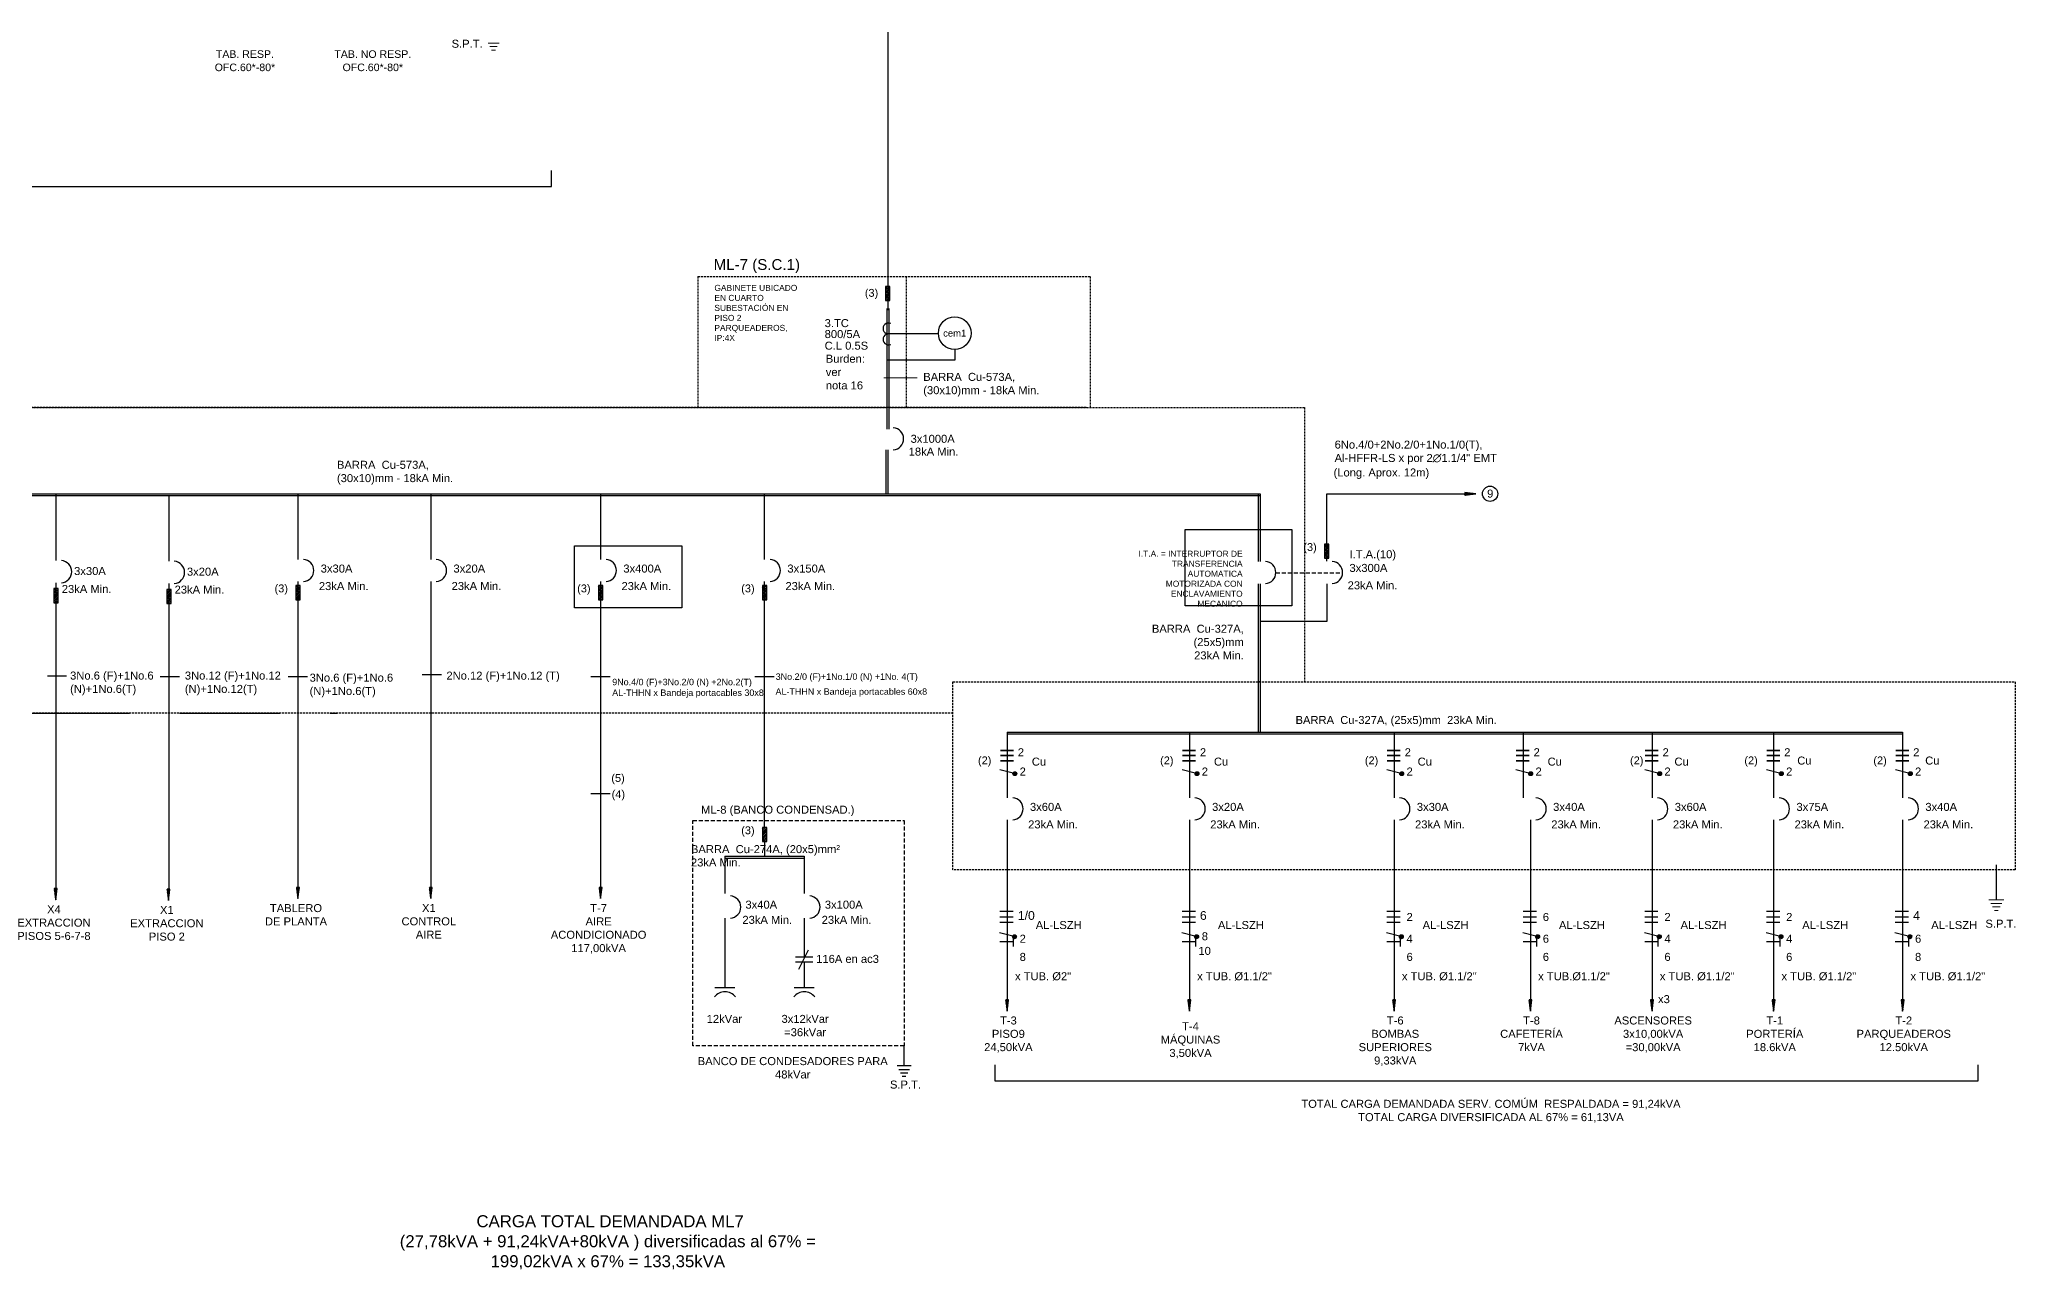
# Model space of a CAD drawing. Header units: millimetres. Extents: x 346 to 922, y -130 to 280.
# Drawn here: x 675.5 to 922.4, y -130.2 to 23.6 of the extents above; entities that cross this region are included whole.
import ezdxf
from ezdxf.enums import TextEntityAlignment as Align

# ---------------------------------------------------------------- set-up
doc = ezdxf.new("R2010")
doc.units = ezdxf.units.MM
doc.linetypes.add('DASHED', pattern=[0.75, 0.5, -0.25])
doc.linetypes.add('HIDDEN', pattern=[0.375, 0.25, -0.125])
for name, color, linetype in [('amobla', 2, 'Continuous'), ('CRUCE', 7, 'HIDDEN'), ('DIAG', 4, 'Continuous'), ('DIAG-UNI', 4, 'Continuous'), ('GAB', 3, 'Continuous'), ('RE60', 7, 'Continuous')]:
    doc.layers.add(name, color=color, linetype=linetype)
doc.layers.add('RE80', color=7, linetype='Continuous', lineweight=15)
doc.styles.add('ROMAN', font='ROMANS', dxfattribs={"width": 1.2})
doc.styles.add('ROMANS', font='arial.ttf')
doc.styles.get("Standard").update_dxf_attribs({"font": 'arial.ttf'})

# ---------------------------------------------------------------- blocks, each defined once
blk = doc.blocks.new('PIN')
at = {"layer": 'RE60'}
h = blk.add_hatch(dxfattribs=at)
h.set_pattern_fill('ANSI31', color=256, scale=0.05)
h.set_pattern_definition([(45, (-9243.939, 874.64953), (-0.1122532015, 0.1122532015), [])])
h.paths.add_polyline_path([(0.28, 2.12), (-0.26, 2.12), (-0.26, 0.36), (0.28, 0.36)])
blk.add_lwpolyline([(-0.26, 0.36), (0.28, 0.36), (0.28, 2.12), (-0.26, 2.12)], close=True, dxfattribs=at)
blk = doc.blocks.new('Fc')
at = {"layer": 'RE60'}
h = blk.add_hatch(dxfattribs=at)
h.set_pattern_fill('ANSI31', color=256, scale=0.005)
h.set_pattern_definition([(45, (-0.1667926, 0), (-0.0004419417, 0.0004419417), [])])
h.paths.add_polyline_path([(0, 0), (-0.14, -0.0175), (-0.14, 0.0175)])
blk.add_lwpolyline([(0, 0), (-0.14, 0.0175), (-0.14, -0.0175), (0, 0)], dxfattribs=at)
blk = doc.blocks.new('*X7')
at = {"color": 0}
for p, q in [((9.562, 41.32), (9.598, 41.356)), ((9.562, 41.328), (9.589, 41.356)), ((9.565, 41.314), (9.604, 41.353)), ((9.565, 41.341), (9.577, 41.353)), ((9.568, 41.308), (9.61, 41.35)), ((9.572, 41.304), (9.614, 41.346)), ((9.577, 41.3), (9.618, 41.34)), ((9.584, 41.298), (9.62, 41.334)), ((9.592, 41.297), (9.621, 41.326)), ((9.603, 41.299), (9.619, 41.315))]:
    blk.add_line(p, q, dxfattribs=at)
blk = doc.blocks.new('n')
at = {"layer": 'RE60'}
blk.add_line((-0.018, -0.074), (0.017, 0.068), dxfattribs=at)
at = {"layer": 'RE60', "color": 2}
blk.add_circle((0.027, 0.087), 0.0209, dxfattribs=at)
at = {"layer": 'RE60', "xscale": 0.699999999999959, "yscale": 0.699999999999959, "zscale": 0.699999999999959, "rotation": 346.815008815028}
blk.add_blockref('*X7', (-13.109, -26.548), dxfattribs=at)
blk = doc.blocks.new('3ANR')
at = {"layer": 'RE60', "xscale": 10.50777202072538, "yscale": 10.50777202072538, "zscale": 10.50777202072538, "rotation": 270}
blk.add_blockref('n', (0, -1.22), dxfattribs=at)
at = {"layer": 'RE60', "style": 'ROMANS'}
blk.add_text('III', height=1.513, rotation=270, dxfattribs=at).set_placement((-0.74, 1.44))
blk = doc.blocks.new('3AR')
at = {"layer": 'RE60', "xscale": 10.50777202072538, "yscale": 10.50777202072538, "zscale": 10.50777202072538, "rotation": 270}
blk.add_blockref('n', (0.05, -0.34), dxfattribs=at)
at = {"layer": 'RE60', "style": 'ROMAN', "width": 1.2}
blk.add_text('III T', height=1.513, rotation=270, dxfattribs=at).set_placement((-0.69, 2.55))

msp = doc.modelspace()

# ---------------------------------------------------------------- linework, layer by layer
at = {"layer": 'amobla'}
for points in [[(818.68, -37.65), (832, -37.65), (832, -47.19), (818.68, -47.19)], [(742.33, -39.7), (755.75, -39.7), (755.75, -47.44), (742.33, -47.44)]]:
    msp.add_lwpolyline(points, close=True, dxfattribs=at)
at = {"layer": 'CRUCE'}
for p, q in [((757.75, -6.06, 0), (806.81, -6.06, 0)), ((757.75, -6.06, 0), (757.75, -22.43, 0)), ((806.81, -6.06, 0), (806.81, -22.43, 0)), ((806.31, -22.43, 0), (524.25, -22.43, 0))]:
    msp.add_line(p, q, dxfattribs=at)
at = {"layer": 'CRUCE', "elevation": 0}
for points in [[(783.81, -6.06), (783.81, -22.43)], [(789.64, -60.61), (405.47, -60.61), (405.47, -22.43), (833.58, -22.43), (833.58, -56.72)]]:
    msp.add_lwpolyline(points, dxfattribs=at)
msp.add_lwpolyline([(789.64, -56.72), (922.4, -56.72), (922.4, -80.21), (789.64, -80.21)], close=True, dxfattribs=at)
at = {"layer": 'CRUCE', "ltscale": 50, "elevation": 0}
for points in [[(828.02, -56.72), (827.78, -56.72)], [(524.25, -60.61), (712.67, -60.61)]]:
    msp.add_lwpolyline(points, dxfattribs=at)
at = {"layer": 'DIAG', "elevation": 0}
for points in [[(766.1, -41.4), (766.1, -33.19)], [(766.1, -74.92), (766.1, -44.18)]]:
    msp.add_lwpolyline(points, dxfattribs=at)
at = {"layer": 'DIAG-UNI', "ltscale": 5}
msp.add_line((781.5, 167.66, 0), (781.5, -10.25, 0), dxfattribs=at)
at = {"layer": 'DIAG-UNI', "color": 6, "ltscale": 5}
for p, q in [((781.37, -10.04, 0), (781.37, -25.14, 0)), ((781.61, -10.04, 0), (781.61, -25.14, 0)), ((781.27, -27.72, 0), (781.27, -33.19, 0)), ((781.5, -27.72, 0), (781.5, -33.19, 0)), ((827.78, -33.19, 0), (827.78, -41.66, 0)), ((828.02, -33.19, 0), (828.02, -41.66, 0)), ((827.78, -44.44, 0), (827.78, -62.98, 0)), ((828.02, -44.44, 0), (828.02, -62.98, 0))]:
    msp.add_line(p, q, dxfattribs=at)
at = {"layer": 'DIAG-UNI'}
for p, q in [((677.54, -33.34, 0), (677.54, -41.55, 0)), ((691.64, -33.42, 0), (691.64, -41.64, 0)), ((707.79, -33.19, 0), (707.79, -41.4, 0)), ((724.38, -33.18, 0), (724.38, -41.4, 0)), ((745.61, -33.19, 0), (745.61, -41.4, 0)), ((677.54, -44.33, 0), (677.54, -82.55, 0)), ((691.64, -44.42, 0), (691.64, -82.64, 0)), ((707.79, -44.18, 0), (707.79, -82.4, 0)), ((724.38, -44.18, 0), (724.38, -82.4, 0)), ((745.61, -44.18, 0), (745.61, -82.4, 0)), ((796.42, -62.98, 0), (796.42, -71.19, 0)), ((819.19, -62.98, 0), (819.19, -71.19, 0)), ((844.78, -62.98, 0), (844.78, -71.19, 0)), ((860.89, -62.98, 0), (860.89, -71.19, 0)), ((877.01, -62.98, 0), (877.01, -71.19, 0)), ((892.21, -62.98, 0), (892.21, -71.19, 0)), ((908.33, -62.98, 0), (908.33, -71.19, 0)), ((796.42, -73.97, 0), (796.42, -96.46, 0)), ((819.19, -73.97, 0), (819.19, -96.46, 0)), ((844.78, -73.97, 0), (844.78, -96.46, 0)), ((861.81, -73.97, 0), (861.81, -96.46, 0)), ((877.01, -73.97, 0), (877.01, -96.46, 0)), ((892.21, -73.97, 0), (892.21, -96.46, 0)), ((908.33, -73.97, 0), (908.33, -96.46, 0)), ((761.15, -78.5, 0), (761.15, -83.16, 0)), ((771.06, -78.5, 0), (771.06, -83.16, 0))]:
    msp.add_line(p, q, dxfattribs=at)
at = {"layer": 'DIAG-UNI', "color": 6, "ltscale": 5, "elevation": 0}
for points in [[(429.17, -33.19), (828.02, -33.19)], [(429.34, -33.42), (828.02, -33.42)], [(796.42, -62.98), (908.33, -62.98)], [(796.42, -63.21), (908.33, -63.21)], [(761.15, -78.5), (771.06, -78.5)], [(761.15, -78.74), (771.06, -78.74)]]:
    msp.add_lwpolyline(points, dxfattribs=at)
at = {"layer": 'DIAG-UNI', "elevation": 0}
for points in [[(836.36, -41.62), (836.36, -33.2), (853.61, -33.2)], [(836.36, -44.44), (836.36, -49.15), (828.02, -49.15)], [(766.1, -76.68), (766.1, -78.5)], [(761.15, -86.25), (761.15, -94.94)], [(771.06, -86.25), (771.06, -91.1)], [(771.06, -91.71), (771.06, -94.94)]]:
    msp.add_lwpolyline(points, dxfattribs=at)
at = {"layer": 'GAB'}
msp.add_line((920.04, -83.96, 0), (920.04, -79.57, 0), dxfattribs=at)
at = {"layer": 'RE60', "ltscale": 0.07}
for p, q in [((787.83, -13.23, 0), (781.5, -13.23, 0)), ((789.86, -16.49, 0), (781.5, -16.49, 0)), ((789.86, -15.16, 0), (789.86, -16.49, 0))]:
    msp.add_line(p, q, dxfattribs=at)
at = {"layer": 'RE60'}
for p, q in [((769.98, -91.1, 0), (772.13, -91.1, 0)), ((770.4, -92.63, 0), (771.6, -90.21, 0)), ((769.98, -91.71, 0), (772.13, -91.71, 0))]:
    msp.add_line(p, q, dxfattribs=at)
at = {"layer": 'RE60', "color": 3}
for p, q in [((783.53, -104.72, 0), (783.53, -102.19, 0)), ((784.42, -104.72, 0), (782.66, -104.72, 0)), ((782.87, -105.15, 0), (784.2, -105.15, 0)), ((783.08, -105.57, 0), (783.99, -105.57, 0)), ((783.29, -106.01, 0), (783.76, -106.01, 0))]:
    msp.add_line(p, q, dxfattribs=at)
at = {"layer": 'RE60'}
msp.add_lwpolyline([(359.03, 7.2), (359.03, 5.2), (739.46, 5.2), (739.46, 7.2)], dxfattribs=at)
at = {"layer": 'RE60', "linetype": 'DASHED', "elevation": 0}
msp.add_lwpolyline([(830, -43.08), (838.34, -43.08)], dxfattribs=at)
at = {"layer": 'RE60', "elevation": 0}
for points in [[(678.87, -55.99), (676.47, -55.99)], [(692.97, -56.07), (690.57, -56.07)], [(708.99, -56.08), (706.58, -56.08)], [(725.72, -55.83), (723.31, -55.83)], [(746.81, -56.08), (744.4, -56.08)], [(767.3, -56.08), (764.9, -56.08)], [(746.81, -70.72), (744.4, -70.72)], [(762.39, -94.94), (759.9, -94.94)], [(772.3, -94.94), (769.81, -94.94)], [(794.86, -104.58), (794.86, -106.58), (917.75, -106.58), (917.75, -104.58)]]:
    msp.add_lwpolyline(points, dxfattribs=at)
at = {"layer": 'RE60', "linetype": 'DASHED', "elevation": 0}
msp.add_lwpolyline([(757.14, -74.03), (783.53, -74.03), (783.53, -102.19), (757.14, -102.19)], close=True, dxfattribs=at)
at = {"layer": 'RE60'}
msp.add_circle((789.86, -13.13, 0), 2.04, dxfattribs=at)
at = {"layer": 'RE60', "color": 3}
msp.add_circle((856.77, -33.2, 0), 0.949, dxfattribs=at)
at = {"layer": 'RE60', "ltscale": 0.07}
for centre, start, end in [((781.6, -12.54, 0), 67.3119, 261.1912), ((781.6, -13.9, 0), 98.8088, 292.6881)]:
    msp.add_arc(centre, 0.688, start, end, dxfattribs=at)
at = {"layer": 'RE60'}
for centre, radius, start, end in [((782.09, -26.33, 0), 1.39, 274.0094, 85.9906), ((678.13, -42.94, 0), 1.39, 274.0094, 85.9906), ((692.23, -43.03, 0), 1.39, 274.0094, 85.9906), ((708.38, -42.79, 0), 1.39, 274.0094, 85.9906), ((724.97, -42.79, 0), 1.39, 274.0094, 85.9906), ((746.2, -42.79, 0), 1.39, 274.0094, 85.9906), ((766.69, -42.79, 0), 1.39, 274.0094, 85.9906), ((828.61, -43.05, 0), 1.39, 274.0094, 85.9906), ((836.95, -43.05, 0), 1.39, 274.0094, 85.9906), ((797.02, -72.58, 0), 1.39, 274.0094, 85.9906), ((819.78, -72.58, 0), 1.39, 274.0094, 85.9906), ((845.37, -72.58, 0), 1.39, 274.0094, 85.9906), ((862.4, -72.58, 0), 1.39, 274.0094, 85.9906), ((877.6, -72.58, 0), 1.39, 274.0094, 85.9906), ((892.8, -72.58, 0), 1.39, 274.0094, 85.9906), ((908.92, -72.58, 0), 1.39, 274.0094, 85.9906), ((761.74, -84.86, 0), 1.39, 274.0094, 85.9906), ((771.65, -84.86, 0), 1.39, 274.0094, 85.9906), ((761.15, -97.07, 0), 1.63, 36.4463, 143.5537), ((771.06, -97.07, 0), 1.63, 36.4463, 143.5537)]:
    msp.add_arc(centre, radius, start, end, dxfattribs=at)
at = {"layer": 'RE80', "color": 3}
for p, q in [((731.54, 23.14), (732.92, 23.14)), ((731.75, 22.7), (732.69, 22.7)), ((731.97, 22.25), (732.46, 22.25)), ((919.36, -84.41, 0), (920.74, -84.41, 0)), ((919.58, -84.85, 0), (920.52, -84.85, 0)), ((919.8, -85.31, 0), (920.28, -85.31, 0))]:
    msp.add_line(p, q, dxfattribs=at)
at = {"layer": 'RE80'}
msp.add_line((785.19, -18.69), (781.02, -18.69), dxfattribs=at)
at = {"layer": 'RE80', "color": 3, "elevation": 0}
msp.add_lwpolyline([(920.96, -83.96), (919.12, -83.96)], dxfattribs=at)

# ---------------------------------------------------------------- block references
at = {"layer": 'RE60', "rotation": 180}
for p in [(781.51, -6.94, 0), (836.37, -39.15, 0), (677.56, -44.7, 0), (691.66, -44.79, 0), (707.8, -44.32, 0), (745.61, -44.32, 0), (766.11, -44.32, 0), (766.11, -74.56, 0)]:
    msp.add_blockref('PIN', p, dxfattribs=at)
at = {"layer": 'RE60'}
for name, p, xscale, yscale, zscale in [('Fc', (855.01, -33.2, 0), 10, 10, 10), ('3ANR', (796.37, -66.54, 0), 1.099999999998543, 1.099999999998543, 1.099999999998543), ('3ANR', (819.13, -66.54, 0), 1.099999999998543, 1.099999999998543, 1.099999999998543), ('3ANR', (844.72, -66.54, 0), 1.099999999998543, 1.099999999998543, 1.099999999998543), ('3ANR', (860.84, -66.54, 0), 1.099999999998543, 1.099999999998543, 1.099999999998543), ('3ANR', (876.96, -66.54, 0), 1.099999999998543, 1.099999999998543, 1.099999999998543), ('3ANR', (892.16, -66.54, 0), 1.099999999998543, 1.099999999998543, 1.099999999998543), ('3ANR', (908.28, -66.54, 0), 1.099999999998543, 1.099999999998543, 1.099999999998543), ('3AR', (796.27, -87.89, 0), 1.099999999998543, 1.099999999998543, 1.099999999998543), ('3AR', (819.03, -87.89, 0), 1.099999999998543, 1.099999999998543, 1.099999999998543), ('3AR', (844.62, -87.89, 0), 1.099999999998543, 1.099999999998543, 1.099999999998543), ('3AR', (861.65, -87.89, 0), 1.099999999998543, 1.099999999998543, 1.099999999998543), ('3AR', (876.85, -87.89, 0), 1.099999999998543, 1.099999999998543, 1.099999999998543), ('3AR', (892.06, -87.89, 0), 1.099999999998543, 1.099999999998543, 1.099999999998543), ('3AR', (908.17, -87.89, 0), 1.099999999998543, 1.099999999998543, 1.099999999998543)]:
    msp.add_blockref(name, p, dxfattribs=dict(at, xscale=xscale, yscale=yscale, zscale=zscale))
at = {"layer": 'RE60', "xscale": 10, "yscale": 10, "zscale": 10, "rotation": 270}
for p in [(677.51, -83.95, 0), (691.61, -84.04, 0), (707.79, -83.8, 0), (724.38, -83.8, 0), (745.61, -83.8, 0), (796.42, -97.86, 0), (819.19, -97.86, 0), (844.78, -97.86, 0), (861.81, -97.86, 0), (877.01, -97.86, 0), (892.21, -97.86, 0), (908.33, -97.86, 0)]:
    msp.add_blockref('Fc', p, dxfattribs=at)

# ---------------------------------------------------------------- texts
at = {"layer": 'RE60', "color": 4, "ltscale": 0.07}
for s, height, p in [('ML-7 (S.C.1)', 1.35, (759.74, -5.22, 0)), ('ML-8 (BANCO CONDENSAD.)', 1, (758.16, -73.19, 0))]:
    msp.add_text(s, height=height, dxfattribs=at).set_placement(p)
at = {"layer": 'RE60', "ltscale": 0.07}
for s, p in [('3.TC', (773.61, -12.37, 0)), ('800/5A', (773.61, -13.74, 0)), ('C.L 0.5S', (773.61, -15.19, 0))]:
    msp.add_text(s, height=1, dxfattribs=at).set_placement(p)
at = {"layer": 'RE60', "ltscale": 0.07, "style": 'ROMANS'}
msp.add_text('cem1', height=0.843, dxfattribs=at).set_placement((789.86, -13.13, 0), align=Align.MIDDLE_CENTER)
at = {"layer": 'RE60'}
for s, height, p in [('3x1000A', 1, (784.35, -26.83, 0)), ('18kA Min.', 1, (784.11, -28.43, 0)), ('3x300A', 1, (839.2, -42.97, 0)), ('I.T.A.(10)', 1, (839.2, -41.26, 0)), ('3x30A', 1, (679.81, -43.36, 0)), ('3x20A', 1, (693.91, -43.44, 0)), ('23kA Min.', 1, (710.4, -45.24, 0)), ('3x30A', 1, (710.63, -43.05, 0)), ('23kA Min.', 1, (726.99, -45.23, 0)), ('3x20A', 1, (727.22, -43.05, 0)), ('23kA Min.', 1, (748.22, -45.24, 0)), ('3x400A', 1, (748.45, -43.05, 0)), ('23kA Min.', 1, (768.71, -45.24, 0)), ('3x150A', 1, (768.95, -43.05, 0)), ('23kA Min.', 1, (838.97, -45.15, 0)), ('23kA Min.', 1, (678.27, -45.6, 0)), ('23kA Min.', 1, (692.37, -45.68, 0)), ('2', 1, (797.75, -66.01, 0)), ('Cu', 1, (799.5, -67.18, 0)), ('2', 1, (820.51, -66.01, 0)), ('Cu', 1, (822.26, -67.18, 0)), ('2', 1, (846.1, -66.01, 0)), ('Cu', 1, (847.72, -67.18, 0)), ('2', 1, (862.21, -66.01, 0)), ('Cu', 1, (863.96, -67.18, 0)), ('2', 1, (878.33, -66.01, 0)), ('Cu', 1, (879.81, -67.18, 0)), ('2', 1, (893.53, -66.01, 0)), ('Cu', 1, (895.16, -67.05, 0)), ('2', 1, (909.65, -66.01, 0)), ('Cu', 1, (911.15, -67.05, 0)), ('2', 1, (797.98, -68.42, 0)), ('2', 1, (820.74, -68.42, 0)), ('2', 1, (846.33, -68.42, 0)), ('2', 1, (862.45, -68.42, 0)), ('2', 1, (878.56, -68.42, 0)), ('2', 1, (893.77, -68.42, 0)), ('2', 1, (909.88, -68.42, 0)), ('23kA Min.', 1, (799.04, -75.03, 0)), ('3x60A', 1, (799.27, -72.84, 0)), ('23kA Min.', 1, (821.8, -75.03, 0)), ('3x20A', 1, (822.03, -72.84, 0)), ('23kA Min.', 1, (847.39, -75.03, 0)), ('3x30A', 1, (847.62, -72.84, 0)), ('23kA Min.', 1, (864.42, -75.03, 0)), ('3x40A', 1, (864.65, -72.84, 0)), ('23kA Min.', 1, (879.62, -75.03, 0)), ('3x60A', 1, (879.85, -72.84, 0)), ('23kA Min.', 1, (894.82, -75.03, 0)), ('3x75A', 1, (895.06, -72.84, 0)), ('23kA Min.', 1, (910.94, -75.03, 0)), ('3x40A', 1, (911.17, -72.84, 0)), ('23kA Min.', 1, (763.33, -86.96, 0)), ('3x40A', 1, (763.71, -85.06, 0)), ('23kA Min.', 1, (773.24, -86.96, 0)), ('3x100A', 1, (773.63, -85.06, 0)), ('1/0', 1.092, (797.75, -86.46, 0)), ('6', 1.09, (820.51, -86.46, 0)), ('2', 1, (846.33, -86.6, 0)), ('6', 1, (863.36, -86.6, 0)), ('2', 1, (878.56, -86.6, 0)), ('2', 1, (893.77, -86.6, 0)), ('4', 1.09, (909.65, -86.46, 0)), ('2', 1, (797.98, -89.32, 0)), ('8', 1, (820.74, -89.01, 0)), ('4', 1, (846.33, -89.32, 0)), ('6', 1, (863.36, -89.32, 0)), ('4', 1, (878.56, -89.32, 0)), ('4', 1, (893.77, -89.32, 0)), ('6', 1, (909.88, -89.32, 0)), ('116A en ac3', 1, (772.55, -91.84, 0)), ('8', 1, (797.98, -91.59, 0)), ('10', 1, (820.32, -90.84, 0)), ('6', 1, (846.33, -91.59, 0)), ('6', 1, (863.36, -91.59, 0)), ('6', 1, (878.56, -91.59, 0)), ('6', 1, (893.77, -91.59, 0)), ('8', 1, (909.88, -91.59, 0)), ('x TUB. Ø2"', 1, (797.4, -94.01, 0)), ('x TUB. Ø1.1/2"', 1, (820.16, -94.01, 0)), ('x TUB. Ø1.1/2"', 1, (845.75, -94.01, 0)), ('x TUB.Ø1.1/2"', 1, (862.78, -94.01, 0)), ('x TUB. Ø1.1/2"', 1, (877.99, -94.01, 0)), ('x TUB. Ø1.1/2"', 1, (893.19, -94.01, 0)), ('x TUB. Ø1.1/2"', 1, (909.31, -94.01, 0))]:
    msp.add_text(s, height=height, dxfattribs=at).set_placement(p)
at = {"layer": 'RE60', "ltscale": 0.07}
msp.add_text('9', height=1, dxfattribs=at).set_placement((856.79, -33.68, 0), align=Align.CENTER)
at = {"layer": 'RE60', "color": 3}
for p in [(799.99, -87.61, 0), (822.76, -87.61, 0), (848.34, -87.61, 0), (865.38, -87.61, 0), (880.58, -87.61, 0), (895.78, -87.61, 0), (911.9, -87.61, 0)]:
    msp.add_text('AL-LSZH', height=1, dxfattribs=at).set_placement(p)
at = {"layer": 'RE60'}
for s, insert, char_height, width, attachment_point in [('\\A1;6No.4/0+2No.2/0+1No.1/0(T),\\P{\\C3;Al-HFFR-LS} x por 2∅1.1/4" EMT', (837.34, -28.04), 1, 22.221, 4), ('\\A1;\\pxqr;I.T.A. = INTERRUPTOR DE TRANSFERENCIA AUTOMATICA MOTORIZADA CON ENCLAVAMIENTO MECANICO ', (811.8, -43.83, 0), 0.75, 14.0453, 4), ('\\A1;3No.6 (F)+1No.6 (N)+1No.6(T)', (679.31, -56.91, 0), 1, 10.7005, 4), ('\\A1;3No.12 (F)+1No.12 (N)+1No.12(T)', (693.65, -56.91, 0), 1, 12.5739, 4), ('\\A1;3No.6 (F)+1No.6 (N)+1No.6(T)', (709.24, -57.17, 0), 1, 10.7005, 4), ('\\A1;2No.12 (F)+1No.12 (T)', (726.34, -56.08, 0), 1, 14.1287, 4), ('\\A1;\\pxl1;9No.4/0 (F)+3No.2/0 (N) +2No.2(T)\\P{\\C3;AL-THHN }x Bandeja portacables 30x8', (746.26, -57.52, 0), 0.8, 18.9057, 4), ('\\A1;3No.2/0 (F)+1No.1/0 (N) +1No. 4(T)', (767.49, -56.18, 0), 0.8, 18.9057, 4), ('\\A1;\\pxl1;{\\C3;AL-THHN }x Bandeja portacables 60x8', (766.67, -58.05, 0), 0.8, 18.9057, 4), ('X4\\PEXTRACCION PISOS 5-6-7-8', (677.29, -84.64, 0), 1, 12.6309, 2), ('X1\\PEXTRACCION PISO 2', (691.4, -84.72, 0), 1, 8.7682, 2), ('TABLERO DE PLANTA ', (707.54, -84.49, 0), 1, 8.7682, 2), ('X1\\PCONTROL AIRE', (724.14, -84.48, 0), 1, 8.7682, 2), ('T-7\\PAIRE ACONDICIONADO\\P117,00kVA', (745.36, -84.49, 0), 1, 8.7682, 2), ('12kVar', (761.08, -98.34, 0), 1, 10.0531, 2), ('3x12kVar\\P=36kVar', (771.17, -98.34, 0), 1, 10.0531, 2), ('T-3\\PPISO9\\P24,50kVA', (796.57, -98.54, 0), 1, 8.7682, 2), ('T-6\\PBOMBAS SUPERIORES\\P9,33kVA', (844.92, -98.54, 0), 1, 8.7682, 2), ('T-8\\PCAFETERÍA\\P7kVA', (861.95, -98.54, 0), 1, 8.7682, 2), ('ASCENSORES\\P3x10,00kVA\\P=30,00kVA', (877.15, -98.54, 0), 1, 8.7682, 2), ('T-1\\PPORTERÍA\\P18.6kVA', (892.35, -98.54, 0), 1, 8.7682, 2), ('T-2\\PPARQUEADEROS\\P12.50kVA', (908.47, -98.54, 0), 1, 8.7682, 2), ('T-4\\PMÁQUINAS\\P3,50kVA', (819.33, -99.26, 0), 1, 8.7682, 2), ('\\P{\\C4;TOTAL CARGA DEMANDADA SERV. COMÚM  RESPALDADA = 91,24kVA\\P\\C3;TOTAL CARGA DIVERSIFICADA AL 67% = 61,13VA}', (856.88, -107.29, 0), 1, 127.7411, 2), ('\\pxqc;{\\C3; CARGA TOTAL DEMANDADA ML7\\P(27,78kVA + 91,24kVA+80kVA ) diversificadas al 67% = \\P199,02kVA x 67% = 133,35kVA}', (746.51, -123.38), 1.5, 234.2445, 2)]:
    msp.add_mtext(s, dxfattribs=dict(at, insert=insert, char_height=char_height, width=width, attachment_point=attachment_point))
at = {"layer": 'RE60', "color": 3, "insert": (769.62, -103.62, 0), "char_height": 1, "width": 24.955, "attachment_point": 2, "style": 'ROMANS'}
msp.add_mtext('BANCO DE CONDESADORES PARA 48kVar', dxfattribs=at)
at = {"layer": 'RE80', "color": 3, "ltscale": 0.25, "style": 'ROMANS'}
for s, p in [('(3)', (778.63, -8.58, 0)), ('(3)', (833.43, -40.35, 0)), ('(3)', (704.86, -45.52, 0)), ('(3)', (742.68, -45.52, 0)), ('(3)', (763.18, -45.52, 0)), ('(2)', (792.77, -67.02, 0)), ('(2)', (815.53, -67.02, 0)), ('(2)', (841.12, -67.02, 0)), ('(2)', (874.26, -67.02, 0)), ('(2)', (888.55, -67.02, 0)), ('(2)', (904.67, -67.02, 0)), ('(5)', (746.95, -69.22, 0)), ('(4)', (746.99, -71.24, 0)), ('(3)', (763.18, -75.76, 0))]:
    msp.add_text(s, height=0.982, dxfattribs=at).set_placement(p)
at = {"layer": 'RE80'}
for s, p in [('(Long. Aprox. 12m)', (837.21, -31.04)), ('x3', (877.76, -96.87, 0))]:
    msp.add_text(s, height=1, dxfattribs=at).set_placement(p)
at = {"layer": 'RE80', "style": 'ROMANS'}
msp.add_text('S.P.T.', height=1, dxfattribs=at).set_placement((781.77, -107.55, 0))
at = {"layer": 'RE80'}
for s, insert, char_height, width, attachment_point in [('TAB. RESP.', (701.16, 21.75), 0.945, 7.6935, 5), ('TAB. NO RESP.', (717.14, 21.75), 0.945, 11.0939, 5), ('\\A1;S.P.T.', (726.99, 23.55), 1, 9.1442, 1), ('OFC.60*-80*', (701.16, 20.09), 0.945, 7.6935, 5), ('OFC.60*-80*', (717.14, 20.09), 0.945, 7.6935, 5), ('GABINETE UBICADO EN CUARTO SUBESTACIÓN EN PISO 2 PARQUEADEROS, IP:4X', (759.83, -7.09, 0), 0.75, 10.921, 1), ('Burden: \\Pver \\Pnota 16', (773.75, -15.82), 1, 6.9199, 1), ('BARRA  Cu-573A, (30x10)mm - 18kA Min.', (785.93, -18.09, 0), 1, 18.02, 1), ('BARRA  Cu-573A, (30x10)mm - 18kA Min.', (712.66, -29.08), 1, 18.02, 1), ('\\pxqr;BARRA  Cu-327A, (25x5)mm\\P 23kA Min.', (812.23, -49.57, 0), 1, 13.7652, 1), ('BARRA  Cu-327A, (25x5)mm  23kA Min.', (832.46, -60.98), 1, 34.6949, 1), ('BARRA  Cu-274A, (20x5)mm²\\P23kA Min.', (756.9, -77.12, 0), 1, 34.3452, 1), ('\\A1;S.P.T.', (918.68, -86.44, 0), 1, 9.1442, 1)]:
    msp.add_mtext(s, dxfattribs=dict(at, insert=insert, char_height=char_height, width=width, attachment_point=attachment_point))

doc.saveas('drawing.dxf')
